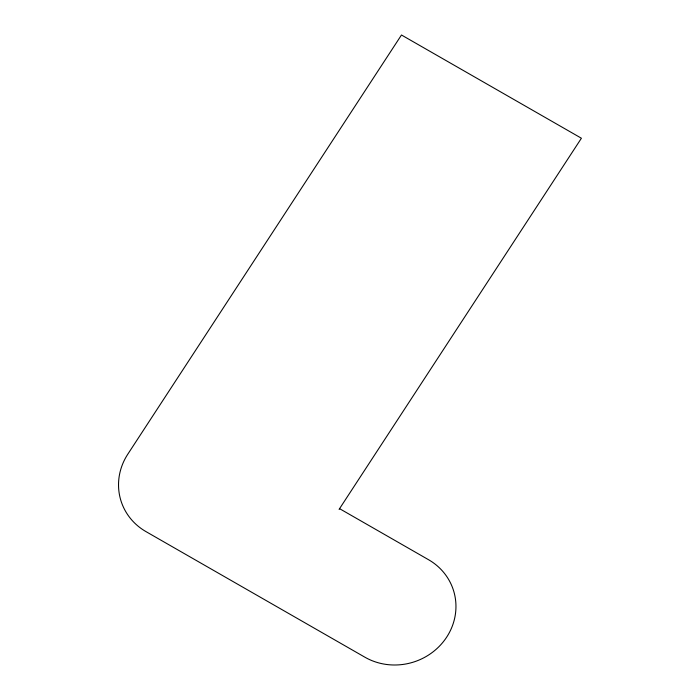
<?xml version="1.0" encoding="UTF-8"?>
<svg xmlns="http://www.w3.org/2000/svg" width="700" height="700" viewBox="0 0 700 700"><rect width="100%" height="100%" fill="white"/><g stroke="black" fill="none" stroke-linecap="round" stroke-linejoin="round"><path stroke-width="1.05" d="M339.089 509.39L581.411 138.232L401.476 35L127.803 454.177A59.587 56.201 -18.5 0 0 145.959 531.597L364.884 657.195A59.587 56.201 -18.5 0 0 446.688 637.122A59.587 56.201 -18.5 0 0 428.531 559.711L339.561 508.664"/></g></svg>
